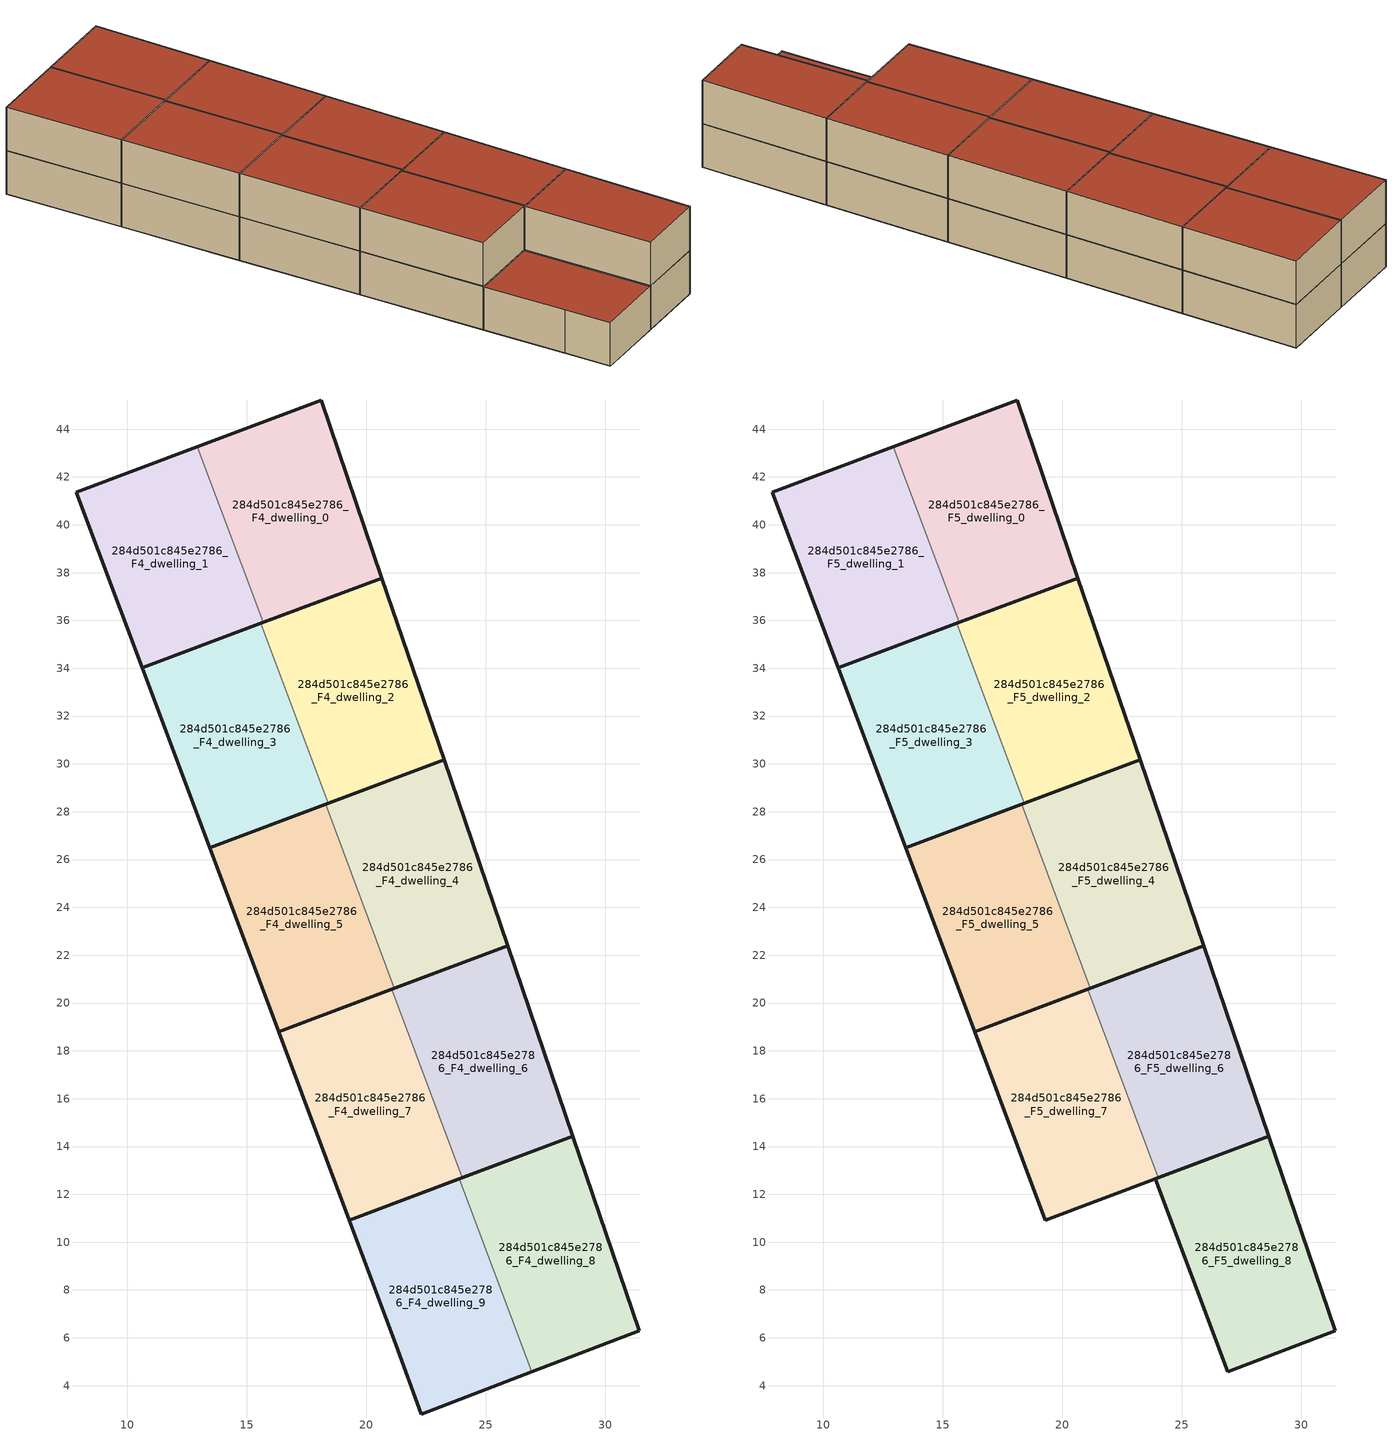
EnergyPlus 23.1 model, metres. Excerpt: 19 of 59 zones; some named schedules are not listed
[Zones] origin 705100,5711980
284d501c845e2786_F4_dwelling_0
 floor to 284d501c845e2786_F3_dwelling_0 (EU_floor_Construction): 20.65,37.77 18.11,45.22 12.94,43.27 15.7,35.91 z12
 wall outside (EU_wall_Construction): 12.94,43.27 18.11,45.22 20.65,37.77 15.7,35.91 z12:15
 wall to 284d501c845e2786_F4_dwelling_1 (EU_wall_Construction): 15.7,35.91 12.94,43.27 z12:15
284d501c845e2786_F4_dwelling_1
 floor to 284d501c845e2786_F3_dwelling_1 (EU_floor_Construction): 15.7,35.91 12.94,43.27 7.87,41.36 10.63,34.02 z12
 wall outside (EU_wall_Construction): 15.7,35.91 10.63,34.02 7.87,41.36 12.94,43.27 z12:15
284d501c845e2786_F4_dwelling_2
 floor to 284d501c845e2786_F3_dwelling_2 (EU_floor_Construction): 23.25,30.17 20.65,37.77 15.59,35.87 18.4,28.35 z12
 wall outside (EU_wall_Construction): 15.59,35.87 20.65,37.77 23.25,30.17 18.4,28.35 z12:15
 wall to 284d501c845e2786_F4_dwelling_3 (EU_wall_Construction): 18.4,28.35 15.59,35.87 z12:15
284d501c845e2786_F4_dwelling_3
 floor to 284d501c845e2786_F3_dwelling_3 (EU_floor_Construction): 18.4,28.35 15.59,35.87 10.63,34.02 13.45,26.5 z12
 wall outside (EU_wall_Construction): 18.4,28.35 13.45,26.5 10.63,34.02 15.59,35.87 z12:15
284d501c845e2786_F4_dwelling_4
 floor to 284d501c845e2786_F3_dwelling_4 (EU_floor_Construction): 25.91,22.39 23.25,30.17 18.3,28.31 21.18,20.62 z12
 wall outside (EU_wall_Construction): 18.3,28.31 23.25,30.17 25.91,22.39 21.18,20.62 z12:15
 wall to 284d501c845e2786_F4_dwelling_5 (EU_wall_Construction): 21.18,20.62 18.3,28.31 z12:15
284d501c845e2786_F4_dwelling_5
 floor to 284d501c845e2786_F3_dwelling_5 (EU_floor_Construction): 21.18,20.62 18.3,28.31 13.45,26.5 16.33,18.8 z12
 wall outside (EU_wall_Construction): 21.18,20.62 16.33,18.8 13.45,26.5 18.3,28.31 z12:15
284d501c845e2786_F4_dwelling_6
 floor to 284d501c845e2786_F3_dwelling_6 (EU_floor_Construction): 28.64,14.43 25.91,22.39 21.07,20.58 24.02,12.7 z12
 wall outside (EU_wall_Construction): 21.07,20.58 25.91,22.39 28.64,14.43 24.02,12.7 z12:15
 wall to 284d501c845e2786_F4_dwelling_7 (EU_wall_Construction): 24.02,12.7 21.07,20.58 z12:15
284d501c845e2786_F4_dwelling_7
 floor to 284d501c845e2786_F3_dwelling_7 (EU_floor_Construction): 24.02,12.7 21.07,20.58 16.33,18.8 19.29,10.93 z12
 wall outside (EU_wall_Construction): 24.02,12.7 19.29,10.93 16.33,18.8 21.07,20.58 z12:15
284d501c845e2786_F4_dwelling_8
 floor to 284d501c845e2786_F3_dwelling_8 (EU_floor_Construction): 31.42,6.29 28.64,14.43 23.89,12.65 26.92,4.57 z12
 wall outside (EU_wall_Construction): 23.89,12.65 28.64,14.43 31.42,6.29 26.92,4.57 z12:15
 wall to 284d501c845e2786_F4_dwelling_9 (EU_wall_Construction): 26.92,4.57 23.89,12.65 z12:15
284d501c845e2786_F4_dwelling_9
 floor to 284d501c845e2786_F3_dwelling_9 (EU_floor_Construction): 26.92,4.57 23.89,12.65 19.29,10.93 21.23,5.73 22.3,2.81 z12
 wall outside (EU_wall_Construction): 26.92,4.57 22.3,2.81 21.23,5.73 19.29,10.93 23.89,12.65 z12:15
 roof outside (EU_roof_Construction): 23.89,12.65 26.92,4.57 22.3,2.81 21.23,5.73 19.29,10.93 z15
284d501c845e2786_F5_dwelling_0
 floor to 284d501c845e2786_F4_dwelling_0 (EU_floor_Construction): 20.65,37.77 18.11,45.22 12.94,43.27 15.7,35.91 z15
 wall outside (EU_wall_Construction): 12.94,43.27 18.11,45.22 20.65,37.77 15.7,35.91 z15:18
 wall to 284d501c845e2786_F5_dwelling_1 (EU_wall_Construction): 15.7,35.91 12.94,43.27 z15:18
 roof outside (EU_roof_Construction): 18.11,45.22 20.65,37.77 15.7,35.91 12.94,43.27 z18
284d501c845e2786_F5_dwelling_1
 floor to 284d501c845e2786_F4_dwelling_1 (EU_floor_Construction): 15.7,35.91 12.94,43.27 7.87,41.36 10.63,34.02 z15
 wall outside (EU_wall_Construction): 15.7,35.91 10.63,34.02 7.87,41.36 12.94,43.27 z15:18
 roof outside (EU_roof_Construction): 12.94,43.27 15.7,35.91 10.63,34.02 7.87,41.36 z18
284d501c845e2786_F5_dwelling_2
 floor to 284d501c845e2786_F4_dwelling_2 (EU_floor_Construction): 23.25,30.17 20.65,37.77 15.59,35.87 18.4,28.35 z15
 wall outside (EU_wall_Construction): 15.59,35.87 20.65,37.77 23.25,30.17 18.4,28.35 z15:18
 wall to 284d501c845e2786_F5_dwelling_3 (EU_wall_Construction): 18.4,28.35 15.59,35.87 z15:18
 roof outside (EU_roof_Construction): 20.65,37.77 23.25,30.17 18.4,28.35 15.59,35.87 z18
284d501c845e2786_F5_dwelling_3
 floor to 284d501c845e2786_F4_dwelling_3 (EU_floor_Construction): 18.4,28.35 15.59,35.87 10.63,34.02 13.45,26.5 z15
 wall outside (EU_wall_Construction): 18.4,28.35 13.45,26.5 10.63,34.02 15.59,35.87 z15:18
 roof outside (EU_roof_Construction): 15.59,35.87 18.4,28.35 13.45,26.5 10.63,34.02 z18
284d501c845e2786_F5_dwelling_4
 floor to 284d501c845e2786_F4_dwelling_4 (EU_floor_Construction): 25.91,22.39 23.25,30.17 18.3,28.31 21.18,20.62 z15
 wall outside (EU_wall_Construction): 18.3,28.31 23.25,30.17 25.91,22.39 21.18,20.62 z15:18
 wall to 284d501c845e2786_F5_dwelling_5 (EU_wall_Construction): 21.18,20.62 18.3,28.31 z15:18
 roof outside (EU_roof_Construction): 23.25,30.17 25.91,22.39 21.18,20.62 18.3,28.31 z18
284d501c845e2786_F5_dwelling_5
 floor to 284d501c845e2786_F4_dwelling_5 (EU_floor_Construction): 21.18,20.62 18.3,28.31 13.45,26.5 16.33,18.8 z15
 wall outside (EU_wall_Construction): 21.18,20.62 16.33,18.8 13.45,26.5 18.3,28.31 z15:18
 roof outside (EU_roof_Construction): 18.3,28.31 21.18,20.62 16.33,18.8 13.45,26.5 z18
284d501c845e2786_F5_dwelling_6
 floor to 284d501c845e2786_F4_dwelling_6 (EU_floor_Construction): 28.64,14.43 25.91,22.39 21.07,20.58 24.02,12.7 z15
 wall outside (EU_wall_Construction): 21.07,20.58 25.91,22.39 28.64,14.43 24.02,12.7 z15:18
 wall to 284d501c845e2786_F5_dwelling_7 (EU_wall_Construction): 24.02,12.7 21.07,20.58 z15:18
 roof outside (EU_roof_Construction): 25.91,22.39 28.64,14.43 24.02,12.7 21.07,20.58 z18
284d501c845e2786_F5_dwelling_7
 floor to 284d501c845e2786_F4_dwelling_7 (EU_floor_Construction): 24.02,12.7 21.07,20.58 16.33,18.8 19.29,10.93 z15
 wall outside (EU_wall_Construction): 24.02,12.7 19.29,10.93 16.33,18.8 21.07,20.58 z15:18
 roof outside (EU_roof_Construction): 21.07,20.58 24.02,12.7 19.29,10.93 16.33,18.8 z18
284d501c845e2786_F5_dwelling_8
 floor to 284d501c845e2786_F4_dwelling_8 (EU_floor_Construction): 31.42,6.29 28.64,14.43 23.89,12.65 26.92,4.57 z15
 wall outside (EU_wall_Construction): 26.92,4.57 23.89,12.65 28.64,14.43 31.42,6.29 26.92,4.57 z15:18
 roof outside (EU_roof_Construction): 28.64,14.43 31.42,6.29 26.92,4.57 23.89,12.65 z18
[Building]
EU S2 Campaign: North Axis=0; Terrain=City; Solar Distribution=FullExterior
[Site:Location]
London: Latitude=51.5; Longitude=-0.5; Time Zone=0; Elevation=25
[SizingPeriod:WeatherFileDays]
AnnualSizingPeriod: Begin Month=1; Begin Day of Month=1; End Month=12; End Day of Month=31; Day of Week for Start Day=Monday; Use Weather File Daylight Saving Period=No; Use Weather File Rain and Snow Indicators=No
[MATERIAL]
EU_InternalMass_Material: Roughness=MediumRough; Thickness=0.1; Conductivity=1; Density=1800; Specific Heat=900; Thermal Absorptance=0.9; Solar Absorptance=0.7; Visible Absorptance=0.7
[MATERIAL:NOMASS] Roughness=MediumRough; Thermal Absorptance=0.9; Solar Absorptance=0.7; Visible Absorptance=0.7
Name | Thermal Resistance
EU_wall_NoMass | 0.50783
EU_roof_NoMass | 0.465511
EU_floor_NoMass | 2.03132
[CONSTRUCTION]
EU_wall_Construction: EU_wall_NoMass
EU_roof_Construction: EU_roof_NoMass
EU_floor_Construction: EU_floor_NoMass
EU_InternalMass_Construction: EU_InternalMass_Material
[ZONE] Type=1; Multiplier=1; Ceiling Height=autocalculate; Floor Area=autocalculate; Part of Total Floor Area=Yes
Name | Volume
284d501c845e2786_F4_dwelling_0; 284d501c845e2786_F5_dwelling_0 | 127.549
284d501c845e2786_F4_dwelling_1; 284d501c845e2786_F5_dwelling_1 | 127.564
284d501c845e2786_F4_dwelling_2; 284d501c845e2786_F5_dwelling_2 | 127.561
284d501c845e2786_F4_dwelling_3; 284d501c845e2786_F5_dwelling_3 | 127.566
284d501c845e2786_F4_dwelling_4; 284d501c845e2786_F5_dwelling_4 | 127.56
284d501c845e2786_F4_dwelling_5; 284d501c845e2786_F5_dwelling_5 | 127.565
284d501c845e2786_F4_dwelling_6; 284d501c845e2786_F5_dwelling_6 | 127.554
284d501c845e2786_F4_dwelling_7; 284d501c845e2786_F5_dwelling_7 | 127.557
284d501c845e2786_F4_dwelling_8; 284d501c845e2786_F5_dwelling_8 | 127.567
284d501c845e2786_F4_dwelling_9 | 127.558
[INTERNALMASS] Construction=EU_InternalMass_Construction
Name | Zone or ZoneList | Surface Area
284d501c845e2786_F4_dwelling_0_EU_InternalMass | 284d501c845e2786_F4_dwelling_0 | 42.5163
284d501c845e2786_F4_dwelling_1_EU_InternalMass | 284d501c845e2786_F4_dwelling_1 | 42.5213
284d501c845e2786_F4_dwelling_2_EU_InternalMass | 284d501c845e2786_F4_dwelling_2 | 42.5202
284d501c845e2786_F4_dwelling_3_EU_InternalMass | 284d501c845e2786_F4_dwelling_3 | 42.5219
284d501c845e2786_F4_dwelling_4_EU_InternalMass | 284d501c845e2786_F4_dwelling_4 | 42.5201
284d501c845e2786_F4_dwelling_5_EU_InternalMass | 284d501c845e2786_F4_dwelling_5 | 42.5216
284d501c845e2786_F4_dwelling_6_EU_InternalMass | 284d501c845e2786_F4_dwelling_6 | 42.5181
284d501c845e2786_F4_dwelling_7_EU_InternalMass | 284d501c845e2786_F4_dwelling_7 | 42.5192
284d501c845e2786_F4_dwelling_8_EU_InternalMass | 284d501c845e2786_F4_dwelling_8 | 42.5224
284d501c845e2786_F4_dwelling_9_EU_InternalMass | 284d501c845e2786_F4_dwelling_9 | 42.5195
284d501c845e2786_F5_dwelling_0_EU_InternalMass | 284d501c845e2786_F5_dwelling_0 | 47.2464
284d501c845e2786_F5_dwelling_1_EU_InternalMass | 284d501c845e2786_F5_dwelling_1 | 47.2389
284d501c845e2786_F5_dwelling_2_EU_InternalMass | 284d501c845e2786_F5_dwelling_2 | 47.2455
284d501c845e2786_F5_dwelling_3_EU_InternalMass | 284d501c845e2786_F5_dwelling_3 | 47.2426
284d501c845e2786_F5_dwelling_4_EU_InternalMass | 284d501c845e2786_F5_dwelling_4 | 47.2494
284d501c845e2786_F5_dwelling_5_EU_InternalMass | 284d501c845e2786_F5_dwelling_5 | 47.2397
284d501c845e2786_F5_dwelling_6_EU_InternalMass | 284d501c845e2786_F5_dwelling_6 | 47.2437
284d501c845e2786_F5_dwelling_7_EU_InternalMass | 284d501c845e2786_F5_dwelling_7 | 47.2424
284d501c845e2786_F5_dwelling_8_EU_InternalMass | 284d501c845e2786_F5_dwelling_8 | 47.2406
[OTHEREQUIPMENT] Fuel Type=Electricity; Design Level Calculation Method=Watts/Area; Power per Zone Floor Area=1; Fraction Latent=0; Fraction Radiant=0; Fraction Lost=0; Carbon Dioxide Generation Rate=0; EndUse Subcategory=EU_Step8_InternalGains
Name | Zone or ZoneList or Space or SpaceList | Schedule
EU_Step8_InternalGain_284d501c845e2786_F4_dwelling_0_f000 | 284d501c845e2786_F4_dwelling_0 | EU_Step8_GainSchedule_284d501c845e2786_F4_dwelling_0_f000
EU_Step8_InternalGain_284d501c845e2786_F4_dwelling_1_f000 | 284d501c845e2786_F4_dwelling_1 | EU_Step8_GainSchedule_284d501c845e2786_F4_dwelling_1_f000
EU_Step8_InternalGain_284d501c845e2786_F4_dwelling_2_f000 | 284d501c845e2786_F4_dwelling_2 | EU_Step8_GainSchedule_284d501c845e2786_F4_dwelling_2_f000
EU_Step8_InternalGain_284d501c845e2786_F4_dwelling_3_f000 | 284d501c845e2786_F4_dwelling_3 | EU_Step8_GainSchedule_284d501c845e2786_F4_dwelling_3_f000
EU_Step8_InternalGain_284d501c845e2786_F4_dwelling_4_f000 | 284d501c845e2786_F4_dwelling_4 | EU_Step8_GainSchedule_284d501c845e2786_F4_dwelling_4_f000
EU_Step8_InternalGain_284d501c845e2786_F4_dwelling_5_f000 | 284d501c845e2786_F4_dwelling_5 | EU_Step8_GainSchedule_284d501c845e2786_F4_dwelling_5_f000
EU_Step8_InternalGain_284d501c845e2786_F4_dwelling_6_f000 | 284d501c845e2786_F4_dwelling_6 | EU_Step8_GainSchedule_284d501c845e2786_F4_dwelling_6_f000
EU_Step8_InternalGain_284d501c845e2786_F4_dwelling_7_f000 | 284d501c845e2786_F4_dwelling_7 | EU_Step8_GainSchedule_284d501c845e2786_F4_dwelling_7_f000
EU_Step8_InternalGain_284d501c845e2786_F4_dwelling_8_f000 | 284d501c845e2786_F4_dwelling_8 | EU_Step8_GainSchedule_284d501c845e2786_F4_dwelling_8_f000
EU_Step8_InternalGain_284d501c845e2786_F4_dwelling_9_f000 | 284d501c845e2786_F4_dwelling_9 | EU_Step8_GainSchedule_284d501c845e2786_F4_dwelling_9_f000
EU_Step8_InternalGain_284d501c845e2786_F5_dwelling_0_f000 | 284d501c845e2786_F5_dwelling_0 | EU_Step8_GainSchedule_284d501c845e2786_F5_dwelling_0_f000
EU_Step8_InternalGain_284d501c845e2786_F5_dwelling_1_f000 | 284d501c845e2786_F5_dwelling_1 | EU_Step8_GainSchedule_284d501c845e2786_F5_dwelling_1_f000
EU_Step8_InternalGain_284d501c845e2786_F5_dwelling_2_f000 | 284d501c845e2786_F5_dwelling_2 | EU_Step8_GainSchedule_284d501c845e2786_F5_dwelling_2_f000
EU_Step8_InternalGain_284d501c845e2786_F5_dwelling_3_f000 | 284d501c845e2786_F5_dwelling_3 | EU_Step8_GainSchedule_284d501c845e2786_F5_dwelling_3_f000
EU_Step8_InternalGain_284d501c845e2786_F5_dwelling_4_f000 | 284d501c845e2786_F5_dwelling_4 | EU_Step8_GainSchedule_284d501c845e2786_F5_dwelling_4_f000
EU_Step8_InternalGain_284d501c845e2786_F5_dwelling_5_f000 | 284d501c845e2786_F5_dwelling_5 | EU_Step8_GainSchedule_284d501c845e2786_F5_dwelling_5_f000
EU_Step8_InternalGain_284d501c845e2786_F5_dwelling_6_f000 | 284d501c845e2786_F5_dwelling_6 | EU_Step8_GainSchedule_284d501c845e2786_F5_dwelling_6_f000
EU_Step8_InternalGain_284d501c845e2786_F5_dwelling_7_f000 | 284d501c845e2786_F5_dwelling_7 | EU_Step8_GainSchedule_284d501c845e2786_F5_dwelling_7_f000
EU_Step8_InternalGain_284d501c845e2786_F5_dwelling_8_f000 | 284d501c845e2786_F5_dwelling_8 | EU_Step8_GainSchedule_284d501c845e2786_F5_dwelling_8_f000
[ZONEVENTILATION:DESIGNFLOWRATE] Schedule=EU_AlwaysOn; Design Flow Rate Calculation Method=AirChanges/Hour; Air Changes per Hour=0.537044; Ventilation Type=Natural; Fan Pressure Rise=0; Fan Total Efficiency=1; Constant Term Coefficient=1; Temperature Term Coefficient=0; Velocity Term Coefficient=0; Velocity Squared Term Coefficient=0; Minimum Indoor Temperature=-100; Maximum Indoor Temperature=100; Delta Temperature=-100; Minimum Outdoor Temperature=-100; Maximum Outdoor Temperature=100; Maximum Wind Speed=40
Name | Zone or ZoneList or Space or SpaceList
EU_ConstantAir_284d501c845e2786_F4_dwelling_0 | 284d501c845e2786_F4_dwelling_0
EU_ConstantAir_284d501c845e2786_F4_dwelling_1 | 284d501c845e2786_F4_dwelling_1
EU_ConstantAir_284d501c845e2786_F4_dwelling_2 | 284d501c845e2786_F4_dwelling_2
EU_ConstantAir_284d501c845e2786_F4_dwelling_3 | 284d501c845e2786_F4_dwelling_3
EU_ConstantAir_284d501c845e2786_F4_dwelling_4 | 284d501c845e2786_F4_dwelling_4
EU_ConstantAir_284d501c845e2786_F4_dwelling_5 | 284d501c845e2786_F4_dwelling_5
EU_ConstantAir_284d501c845e2786_F4_dwelling_6 | 284d501c845e2786_F4_dwelling_6
EU_ConstantAir_284d501c845e2786_F4_dwelling_7 | 284d501c845e2786_F4_dwelling_7
EU_ConstantAir_284d501c845e2786_F4_dwelling_8 | 284d501c845e2786_F4_dwelling_8
EU_ConstantAir_284d501c845e2786_F4_dwelling_9 | 284d501c845e2786_F4_dwelling_9
EU_ConstantAir_284d501c845e2786_F5_dwelling_0 | 284d501c845e2786_F5_dwelling_0
EU_ConstantAir_284d501c845e2786_F5_dwelling_1 | 284d501c845e2786_F5_dwelling_1
EU_ConstantAir_284d501c845e2786_F5_dwelling_2 | 284d501c845e2786_F5_dwelling_2
EU_ConstantAir_284d501c845e2786_F5_dwelling_3 | 284d501c845e2786_F5_dwelling_3
EU_ConstantAir_284d501c845e2786_F5_dwelling_4 | 284d501c845e2786_F5_dwelling_4
EU_ConstantAir_284d501c845e2786_F5_dwelling_5 | 284d501c845e2786_F5_dwelling_5
EU_ConstantAir_284d501c845e2786_F5_dwelling_6 | 284d501c845e2786_F5_dwelling_6
EU_ConstantAir_284d501c845e2786_F5_dwelling_7 | 284d501c845e2786_F5_dwelling_7
EU_ConstantAir_284d501c845e2786_F5_dwelling_8 | 284d501c845e2786_F5_dwelling_8
[HVACTEMPLATE:ZONE:IDEALLOADSAIRSYSTEM] System Availability Schedule=EU_AlwaysOn; Maximum Heating Supply Air Temperature=50; Minimum Cooling Supply Air Temperature=13; Maximum Heating Supply Air Humidity Ratio=0.0156; Minimum Cooling Supply Air Humidity Ratio=0.0077; Heating Limit=NoLimit; Cooling Limit=NoLimit; Heating Availability Schedule=EU_AlwaysOn; Cooling Availability Schedule=EU_CoolingOff; Dehumidification Control Type=ConstantSensibleHeatRatio; Cooling Sensible Heat Ratio=0.7; Dehumidification Setpoint=60; Humidification Control Type=None; Humidification Setpoint=30; Outdoor Air Method=None; Outdoor Air Flow Rate per Person=0.00944; Outdoor Air Flow Rate per Zone Floor Area=0; Outdoor Air Flow Rate per Zone=0; Demand Controlled Ventilation Type=None; Outdoor Air Economizer Type=NoEconomizer; Heat Recovery Type=None; Sensible Heat Recovery Effectiveness=0.7; Latent Heat Recovery Effectiveness=0.65
Name | Template Thermostat
284d501c845e2786_F4_dwelling_0 | EU_HeatOnly_284d501c845e2786_F4_dwelling_0
284d501c845e2786_F4_dwelling_1 | EU_HeatOnly_284d501c845e2786_F4_dwelling_1
284d501c845e2786_F4_dwelling_2 | EU_HeatOnly_284d501c845e2786_F4_dwelling_2
284d501c845e2786_F4_dwelling_3 | EU_HeatOnly_284d501c845e2786_F4_dwelling_3
284d501c845e2786_F4_dwelling_4 | EU_HeatOnly_284d501c845e2786_F4_dwelling_4
284d501c845e2786_F4_dwelling_5 | EU_HeatOnly_284d501c845e2786_F4_dwelling_5
284d501c845e2786_F4_dwelling_6 | EU_HeatOnly_284d501c845e2786_F4_dwelling_6
284d501c845e2786_F4_dwelling_7 | EU_HeatOnly_284d501c845e2786_F4_dwelling_7
